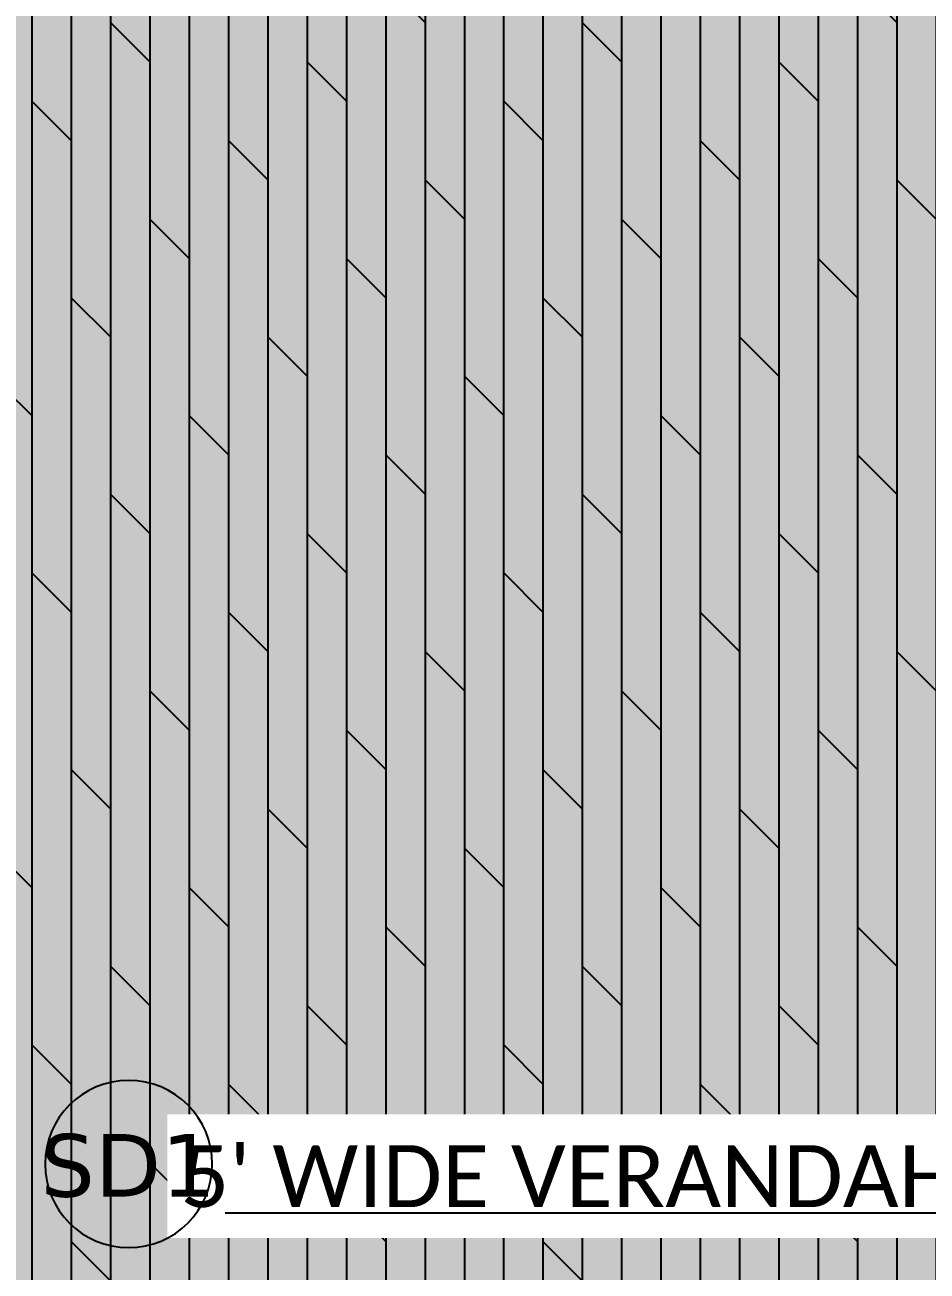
# Model space of a CAD drawing. Header units: millimetres. Extents: x -4760 to 87103, y -23275 to 20441.
# Drawn here: x 12152 to 13609, y 6522 to 8535 of the extents above; entities that cross this region are included whole.
import ezdxf
from ezdxf.enums import TextEntityAlignment as Align

# ---------------------------------------------------------------- set-up
doc = ezdxf.new("R2010")
doc.units = ezdxf.units.MM
doc.header["$LTSCALE"] = 150
doc.linetypes.add('ACAD_ISO10W100', pattern=[18, 12, -3, 0, -3])
doc.linetypes.add('DASHED', pattern=[19.05, 12.7, -6.35])
for name, color, linetype, true_color in [('ad-Primary Roof', 5, 'Continuous', 0x0000ff), ('ad-Secondary Roof', 6, 'Continuous', 0xff00ff), ('ad-Verandah', 7, 'Continuous', 0xa57c52)]:
    doc.layers.add(name, color=color, linetype=linetype, true_color=true_color)
for name, color, linetype in [('ad-Section Line', 2, 'Continuous'), ('ad-Text main', 7, 'Continuous'), ('ad-Text Main_Door&window Label', 7, 'Continuous')]:
    doc.layers.add(name, color=color, linetype=linetype)
doc.styles.add('6 U T S R N_Typical Floor Plan$0$3BHK-E(NB)$0$grid_text', font='verdana.ttf', dxfattribs={"width": 0.9})
doc.styles.add('ARIAL', font='arial.ttf')
doc.styles.get("Standard").update_dxf_attribs({"font": 'calibril.ttf'})

# ---------------------------------------------------------------- blocks, each defined once
blk = doc.blocks.new('zw$6CCD')
at = {"layer": 'ad-Verandah', "transparency": 33554534}
h = blk.add_hatch(color=256, dxfattribs=at)
h.dxf.hatch_style = 1
h.paths.add_polyline_path([(6195, -13620), (12120, -13620), (12120, -4745), (13640, -4745), (13640, -8875), (14550, -8875), (14550, -14850), (6195, -14850)])
at = {"layer": 'ad-Verandah', "transparency": 33554687}
h = blk.add_hatch(dxfattribs=at)
h.set_pattern_fill('DOLMIT', color=256, scale=10, angle=90)
h.set_pattern_definition([(90, (6195, -14830), (-63.5, 2e-14), []), (135, (6195, -14830), (-127, -127), [89.8026, -179.605])])
h.paths.add_polyline_path([(6195, -13620), (12120, -13620), (12120, -4745), (13640, -4745), (13640, -8875), (14550, -8875), (14550, -14850), (6195, -14850)])
blk = doc.blocks.new('6 U T S R N_Typical Floor Plan$0$ad_Window Tag')
blk.add_circle((0, 0), 150)
at = {"style": '6 U T S R N_Typical Floor Plan$0$3BHK-E(NB)$0$grid_text', "width": 0.9}
blk.add_attdef('D1', text='', height=125, dxfattribs=at).set_placement((0, 0), align=Align.MIDDLE_CENTER)
blk = doc.blocks.new('zw$6540')
at = {"layer": 'ad-Text main', "insert": (13032, 6674.8), "char_height": 100, "width": 1199.585, "attachment_point": 5, "bg_fill": 2}
blk.add_mtext("5' WIDE VERANDAH", dxfattribs=at)
at = {"layer": 'ad-Text Main_Door&window Label'}
ref = blk.add_blockref('6 U T S R N_Typical Floor Plan$0$ad_Window Tag', (12320, 6695), dxfattribs=dict(at, xscale=-0.9, yscale=0.9, zscale=0.9))
ref.add_attrib('D1', 'SD1', dxfattribs={"height": 101.25, "rotation": 2160, "style": '6 U T S R N_Typical Floor Plan$0$3BHK-E(NB)$0$grid_text'}).set_placement((12319, 6692.9), align=Align.MIDDLE_CENTER)
blk = doc.blocks.new('A$Ca594aa6c')
at = {"layer": 'ad-Primary Roof', "linetype": 'DASHED', "ltscale": 2, "const_width": 40}
blk.add_lwpolyline([(12570, -5425), (12570, -8425)], dxfattribs=at)
at = {"layer": 'ad-Secondary Roof', "linetype": 'DASHED', "ltscale": 2, "const_width": 40}
for points in [[(13020, 450), (12231.4, -2487.5), (13020, -5425)], [(13020, 450), (12570, 450), (10464.6, -2487.5), (12570, -5425), (13020, -5425)]]:
    blk.add_lwpolyline(points, close=True, dxfattribs=at)
blk = doc.blocks.new('1625W-Roof Plan')
at = {"rotation": 360}
blk.add_blockref('A$Ca594aa6c', (0, 13620), dxfattribs=at)
blk = doc.blocks.new('1625_West Villa')
at = {"layer": 'ad-Verandah'}
blk.add_blockref('zw$6CCD', (0, 13620), dxfattribs=at)
blk.add_blockref('1625W-Roof Plan', (0, 0))
at = {"layer": 'ad-Text main'}
blk.add_blockref('zw$6540', (0, 0), dxfattribs=at)
blk = doc.blocks.new('enuklfk')
at = {"layer": 'ad-Section Line', "linetype": 'ACAD_ISO10W100', "ltscale": 0.5}
blk.add_line((-3847.77, 0), (829.32, 0), dxfattribs=at)
at = {"layer": 'ad-Section Line', "linetype": 'Continuous', "style": 'ARIAL', "width": 0.8}
blk.add_attdef('SECTION-LETTER', text='', height=80, rotation=2340, dxfattribs=at).set_placement((916.85, 0), align=Align.MIDDLE)
blk = doc.blocks.new('A$Cc6252a0d')
at = {"layer": 'ad-Section Line', "xscale": 4.313292429215451, "yscale": 4.313292429215451, "zscale": 4.313292429215451, "rotation": 180}
blk.add_blockref('enuklfk', (-239, -7004.3), dxfattribs=at)

msp = doc.modelspace()

# ---------------------------------------------------------------- block references
msp.add_blockref('1625_West Villa', (0, 0))

# ---------------------------------------------------------------- next in the draw order: block references
msp.add_blockref('A$Cc6252a0d', (0, 13620))

doc.saveas('drawing.dxf')
